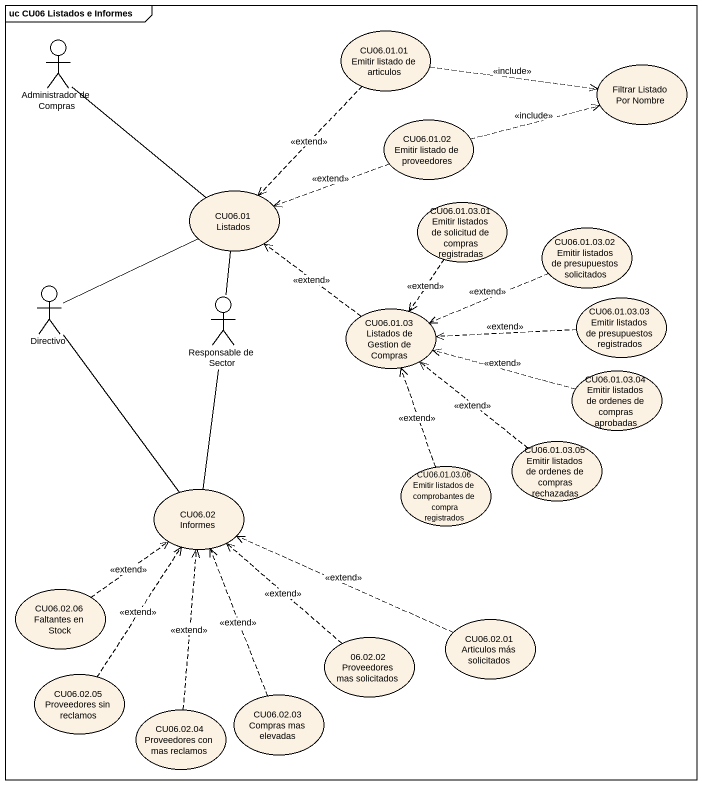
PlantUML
@startuml
mainframe uc CU06 Listados e Informes
actor "Administrador de Compras" as Administrador_de_Compras
usecase "CU06.01.01 Emitir listado de articulos" as CU06_01_01_Emitir_listado
usecase "Filtrar Listado Por Nombre" as Filtrar_Listado_Por_Nombre
usecase "CU06.01.02 Emitir listado de proveedores" as CU06_01_02_Emitir_listado
usecase "CU06.01 Listados" as CU06_01_Listados
usecase "CU06.01.03.01 Emitir listados de solicitud de compras registradas" as CU06_01_03_01_Emitir
usecase "CU06.01.03.02 Emitir listados de presupuestos solicitados" as CU06_01_03_02_Emitir
actor Directivo
actor "Responsable de Sector" as Responsable_de_Sector
usecase "CU06.01.03 Listados de Gestion de Compras" as CU06_01_03_Listados_de
usecase "CU06.01.03.03 Emitir listados de presupuestos registrados" as CU06_01_03_03_Emitir
usecase "CU06.01.03.04 Emitir listados de ordenes de compras aprobadas" as CU06_01_03_04_Emitir
usecase "CU06.01.03.06 Emitir listados de comprobantes de compra registrados" as CU06_01_03_06_Emitir
usecase "CU06.01.03.05 Emitir listados de ordenes de compras rechazadas" as CU06_01_03_05_Emitir
usecase "CU06.02 Informes" as CU06_02_Informes
usecase "CU06.02.06 Faltantes en Stock" as CU06_02_06_Faltantes_en
usecase "CU06.02.01 Articulos más solicitados" as CU06_02_01_Articulos_más
usecase "06.02.02 Proveedores mas solicitados" as u06_02_02_Proveedores_mas
usecase "CU06.02.05 Proveedores sin reclamos" as CU06_02_05_Proveedores_sin
usecase "CU06.02.03 Compras mas elevadas" as CU06_02_03_Compras_mas
usecase "CU06.02.04 Proveedores con mas reclamos" as CU06_02_04_Proveedores_con
Administrador_de_Compras -- CU06_01_Listados
CU06_01_01_Emitir_listado .right.> Filtrar_Listado_Por_Nombre : <<include>>
CU06_01_01_Emitir_listado ..> CU06_01_Listados : <<extend>>
CU06_01_02_Emitir_listado .right.> Filtrar_Listado_Por_Nombre : <<include>>
CU06_01_02_Emitir_listado .left.> CU06_01_Listados : <<extend>>
CU06_01_03_01_Emitir ..> CU06_01_03_Listados_de : <<extend>>
CU06_01_03_02_Emitir .left.> CU06_01_03_Listados_de : <<extend>>
Directivo -right- CU06_01_Listados
Directivo -- CU06_02_Informes
Responsable_de_Sector -up- CU06_01_Listados
Responsable_de_Sector -- CU06_02_Informes
CU06_01_03_Listados_de .up.> CU06_01_Listados : <<extend>>
CU06_01_03_03_Emitir .left.> CU06_01_03_Listados_de : <<extend>>
CU06_01_03_04_Emitir .left.> CU06_01_03_Listados_de : <<extend>>
CU06_01_03_06_Emitir .up.> CU06_01_03_Listados_de : <<extend>>
CU06_01_03_05_Emitir .up.> CU06_01_03_Listados_de : <<extend>>
CU06_02_06_Faltantes_en .up.> CU06_02_Informes : <<extend>>
CU06_02_01_Articulos_más .left.> CU06_02_Informes : <<extend>>
u06_02_02_Proveedores_mas .up.> CU06_02_Informes : <<extend>>
CU06_02_05_Proveedores_sin .up.> CU06_02_Informes : <<extend>>
CU06_02_03_Compras_mas .up.> CU06_02_Informes : <<extend>>
CU06_02_04_Proveedores_con .up.> CU06_02_Informes : <<extend>>
@enduml
